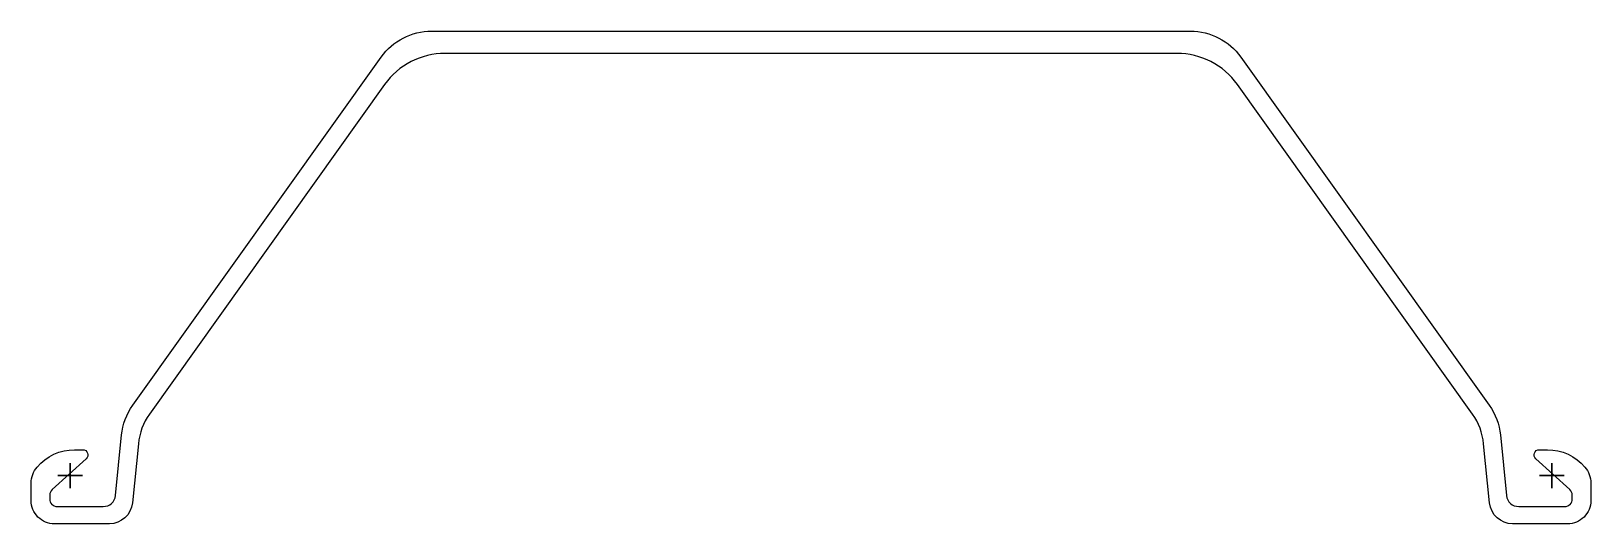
# Model space of a CAD drawing. Header units: millimetres. Extents: x -16 to 616, y -20 to 180.
import ezdxf

# ---------------------------------------------------------------- set-up
doc = ezdxf.new("R2010")
doc.units = ezdxf.units.MM
doc.header["$LTSCALE"] = 0.2

msp = doc.modelspace()

# ---------------------------------------------------------------- linework, layer by layer
at = {"flags": 128}
msp.add_lwpolyline([(448.21, 171), (151.79, 171, 0.242387), (127.36, 158.42), (32.16, 24.95, 0.130718), (27.64, 12.92), (25.24, -11.04, -0.385314), (15.89, -19.5), (-6.35, -19.5, -0.414214), (-15.75, -10.1), (-15.75, -3, -0.17875), (-13.35, 3.5), (-13.35, 3.5, -0.219232), (1.85, 10.5), (5.11, 10.5, -0.687281), (6.54, 6.79), (-7.26, -5.63, 0.212557), (-8.25, -7.86), (-8.25, -9.5, 0.414214), (-5.25, -12.5), (13.44, -12.5, 0.385314), (18.41, -8), (20.86, 16.47, -0.130718), (25.38, 28.5), (125.97, 169.52, -0.242387), (146.32, 180), (453.68, 180, -0.242387), (474.03, 169.52), (574.62, 28.5, -0.130718), (579.14, 16.47), (581.59, -8, 0.385314), (586.56, -12.5), (605.25, -12.5, 0.414214), (608.25, -9.5), (608.25, -7.86, 0.212557), (607.26, -5.63), (593.46, 6.79, -0.687281), (594.89, 10.5), (598.15, 10.5, -0.219232), (613.35, 3.5), (613.35, 3.5, -0.17875), (615.75, -3), (615.75, -10.1, -0.414214), (606.35, -19.5), (584.11, -19.5, -0.385314), (574.76, -11.04), (572.36, 12.92, 0.130718), (567.84, 24.95), (472.64, 158.42, 0.242387)], format="xyb", close=True, dxfattribs=at)
at = {"layer": 'DEFPOINTS'}
for p, q in [((-5, 0), (5, 0)), ((5, 0), (-5, 0)), ((0, 5), (0, -5)), ((0, -5), (0, 5)), ((605, 0), (595, 0)), ((595, 0), (605, 0)), ((600, -5), (600, 5)), ((600, 5), (600, -5))]:
    msp.add_line(p, q, dxfattribs=at)

doc.saveas('drawing.dxf')
